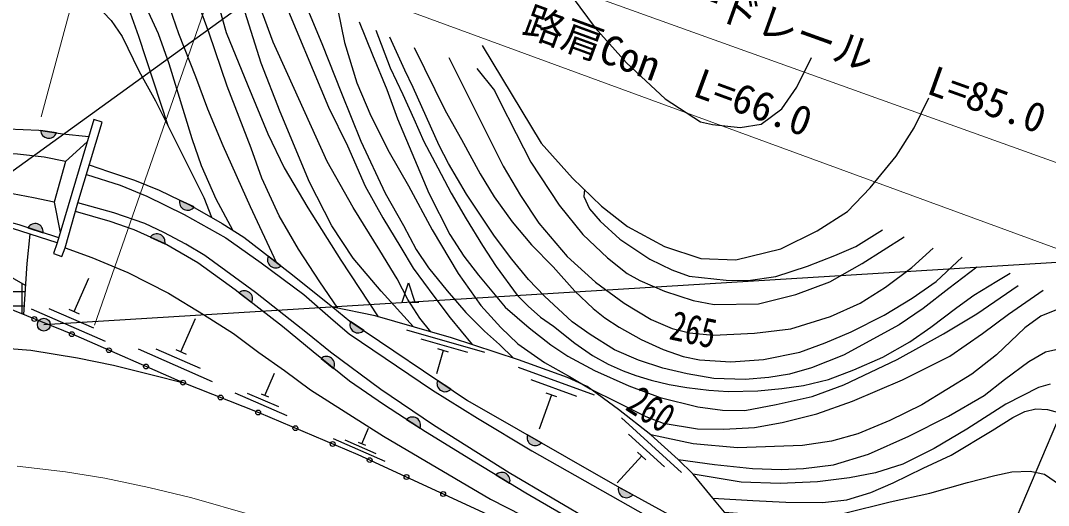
# Model space of a CAD drawing. Units: millimetres at full size, sheet at 1:1000; details may follow other scales. Extents: x 40000 to 680000, y 20000 to 380000.
# Drawn here: x 104900 to 168449, y 310514 to 340521 of the extents above; entities that cross this region are included whole.
import ezdxf
from ezdxf.enums import TextEntityAlignment as Align

# ---------------------------------------------------------------- set-up
doc = ezdxf.new("R2010")
doc.units = ezdxf.units.MM
doc.header["$LTSCALE"] = 1000
doc.linetypes.add('CHAIN', pattern=[18.5, 12, -1.5, 3.5, -1.5])
for name, color, linetype, lineweight in [('M-BGD', 7, 'Continuous', 25), ('M-BMK', 2, 'CHAIN', 13), ('M-STR-HTXT', 7, 'Continuous', 13), ('M-STR-STRC', 7, 'Continuous', 25)]:
    doc.layers.add(name, color=color, linetype=linetype, lineweight=lineweight)
doc.styles.add('ＭＳ ゴシック', font='')
doc.styles.get('ＭＳ ゴシック').set_extended_font_data('MS Gothic')

msp = doc.modelspace()

# ---------------------------------------------------------------- hatches: boundary and pattern name
at = {"layer": 'M-BGD'}
h = msp.add_hatch(dxfattribs=at)
h.set_pattern_fill('USER', color=256, style=0, pattern_type=2)
h.set_pattern_definition([(180, (0, 0), (0, -875), []), (270, (0, 0), (875, 0), [])])
h.paths.add_polyline_path([(101393, 326329), (103154, 325295), (105197, 324133), (105082, 322327), (104381, 322611), (103576, 322938, 0.09669), (103587, 322994, 0.82366), (103298, 323051), (102982, 323179), (101947, 323599), (99648, 325115), (98020, 326423, 0.09769), (97956, 326564, 0.23538), (97639, 326729), (96826, 327384), (94684, 329542), (93726, 330719), (92956, 331665), (92321, 332651), (91416, 334057), (91011, 334844), (92532, 335745), (93702, 333723), (94545, 332550), (94787, 332214), (95881, 330783), (96110, 330564), (97398, 329335), (97801, 328967), (98754, 328122), (99453, 327647), (100095, 327211)])
for points in [[(107114, 333568, -0.82183), (106135, 333719)], [(115630, 328983, -0.82183), (114736, 329410)], [(105354, 327699, -0.82183), (106296, 327391)], [(112916, 327114, -0.82183), (113819, 326706)], [(120999, 325337, -0.82183), (120216, 325944)], [(118412, 323676, -0.82183), (119196, 323070)], [(126118, 321338, -0.82183), (125297, 321892)], [(123487, 319616, -0.82183), (124256, 318992)], [(131506, 317701, -0.82183), (130685, 318255)], [(128766, 315835, -0.82183), (129596, 315295)], [(137097, 314391, -0.82183), (136237, 314884)], [(134283, 312399, -0.82183), (135131, 311886)], [(142746, 311176, -0.82183), (141877, 311652)]]:
    msp.add_hatch(color=256, dxfattribs=at).paths.add_polyline_path(points)
at = {"layer": 'M-STR-STRC'}
msp.add_hatch(color=256, dxfattribs=at).paths.add_polyline_path([(106001, 321488, -1), (106676, 321917, -0.41421), (106554, 321365, -0.41421)])

# ---------------------------------------------------------------- linework, layer by layer
at = {"layer": 'M-BGD'}
for p, q in [((107114, 333568), (106135, 333719)), ((115630, 328983), (114736, 329410)), ((105354, 327699), (106296, 327391)), ((112916, 327114), (113819, 326706)), ((120999, 325337), (120216, 325944)), ((108211, 322513), (109113, 324574)), ((118412, 323676), (119196, 323070)), ((129016, 323104), (129518, 323104)), ((105560, 322690), (110141, 320686)), ((106657, 322702), (109405, 321500)), ((107891, 322653), (108532, 322373)), ((114817, 320021), (115719, 322083)), ((126118, 321338), (125297, 321892)), ((133598, 319989), (128791, 321366)), ((132554, 319976), (129670, 320802)), ((112166, 320199), (116747, 318195)), ((113263, 320210), (116011, 319008)), ((114497, 320162), (115138, 319881)), ((131029, 320101), (130616, 318659)), ((131366, 320004), (130693, 320197)), ((123487, 319616), (124256, 318992)), ((140383, 317341), (135686, 319056)), ((119997, 317325), (120598, 318700)), ((131506, 317701), (130685, 318255)), ((139289, 317261), (136471, 318291)), ((118153, 317477), (121360, 316074)), ((118915, 317471), (120839, 316630)), ((119772, 317424), (120221, 317227)), ((137726, 317353), (136954, 315240)), ((138054, 317233), (137397, 317473)), ((145755, 312560), (142058, 315927)), ((125996, 314337), (126417, 315299)), ((128766, 315835), (129596, 315295)), ((124224, 314654), (127431, 313251)), ((137097, 314391), (136237, 314884)), ((144713, 312901), (142495, 314921)), ((124950, 314566), (126874, 313724)), ((125772, 314436), (126220, 314239)), ((143301, 313578), (141785, 311915)), ((143559, 313343), (143042, 313814)), ((134283, 312399), (135131, 311886)), ((142746, 311176), (141877, 311652))]:
    msp.add_line(p, q, dxfattribs=at)
for points in [[(109368, 344587), (110557, 343307), (111265, 342178), (112199, 339544), (113998, 334031)], [(118032, 327546), (116993, 329477), (116090, 331539), (115502, 333195), (114088, 337848), (113436, 339689), (112059, 342659), (111491, 343714), (110753, 344436)], [(93865, 342870), (96199, 343412), (98398, 343834), (100401, 344014), (102419, 344075), (104708, 343969), (106530, 343608), (107509, 343202), (109000, 342103), (110511, 340522), (111173, 339538), (112212, 337416), (113236, 335550), (113998, 334031), (116238, 329578), (116700, 328350)], [(112813, 344252), (113732, 342414), (114671, 339715), (115724, 337054), (116452, 335063), (117415, 332789), (119087, 329011), (120701, 325568)], [(124510, 322731), (123393, 324344), (122091, 326373), (120884, 328441), (119811, 330757), (119156, 332623), (117681, 336452), (116567, 339734), (115035, 343907)], [(116569, 343529), (117603, 339777), (118945, 336497), (120190, 333511), (121207, 331416), (122663, 328927), (124696, 325703), (127000, 322191)], [(129190, 321564), (127204, 323772), (125461, 325820), (124139, 327812), (122760, 330511), (120948, 334875), (119770, 337874), (118793, 341013), (117986, 343089)], [(130274, 321253), (129579, 322106), (128847, 323269), (128181, 324538), (127108, 326299), (125459, 328946), (123866, 331795), (121414, 337185), (120527, 339174), (119192, 342795)], [(120982, 342227), (123947, 335169), (125111, 332765), (126210, 330278), (127292, 328309), (128412, 326474), (129164, 325202), (130448, 323464), (131470, 322115), (132821, 320472)], [(139001, 342000), (140428, 340063), (142365, 337914), (144750, 335680), (146943, 334254), (147688, 334084), (149391, 333892), (150690, 334105), (151968, 335063), (152883, 336403), (153799, 338233)], [(122537, 341467), (123520, 339097), (124736, 336025), (125938, 333062), (127442, 329840), (128567, 327833), (129349, 326349), (130130, 325212), (131269, 323792), (132437, 322459), (133585, 321293), (134510, 320474), (135383, 319635)], [(124511, 341181), (124921, 339168), (125696, 336667), (126548, 334621), (127691, 332369), (128875, 330289), (130338, 327574), (131955, 324859), (133350, 322878), (134591, 321524), (135643, 320518), (137292, 319356), (138842, 318493), (140116, 317731), (141779, 316907), (143561, 316021), (144635, 315601), (146760, 315247), (148380, 315235), (150284, 315346), (151991, 315645), (154139, 316176), (156330, 316961), (159424, 318291), (162352, 319743), (164378, 321148), (165983, 322354), (168130, 323837)], [(125839, 340440), (126658, 338404), (127555, 336258), (128197, 334432), (130138, 329844), (131445, 327284), (132298, 325935), (133205, 324762), (134867, 322777), (136340, 321515), (137679, 320453), (138745, 319753), (140394, 318857), (142508, 317916), (144446, 317186), (146781, 316611), (148303, 316420), (149676, 316398), (151624, 316752), (153849, 317250), (155790, 317981), (159088, 319552), (161958, 321137), (164028, 322365), (166577, 324116)], [(126861, 339916), (127759, 337591), (128531, 335938), (129220, 334440), (129827, 333031), (130688, 331403), (131516, 329849), (132453, 328247), (133458, 326604), (134313, 325311), (135606, 323526), (136274, 322850), (137039, 322174), (137842, 321605), (139178, 320566), (140259, 319795), (141232, 319258), (142162, 318854), (142949, 318560), (143884, 318276), (144991, 318004), (146091, 317821), (147456, 317657), (148642, 317574), (150475, 317599), (151961, 317757), (153295, 317940), (154848, 318307), (156409, 318901), (158211, 319697), (159889, 320634), (161185, 321537), (162786, 322766), (163829, 323518), (165260, 324398), (166082, 324897)], [(164013, 325264), (162294, 323931), (160707, 322699), (159214, 321692), (155777, 319809), (153805, 319035), (152434, 318644), (151154, 318440), (149707, 318307), (147769, 318364), (146119, 318661), (144614, 319002), (143101, 319496), (141615, 320147), (140109, 321096), (139002, 321874), (137287, 323468), (136307, 324492), (135275, 325764), (134193, 327169), (132465, 329784), (131352, 331673), (130777, 332798), (129167, 336384), (128664, 337441), (127740, 339486)], [(129230, 338848), (131154, 334948), (132151, 333160), (133319, 331035), (134179, 329612), (135290, 328058), (136496, 326636), (137833, 325275), (139176, 323772), (140309, 322711), (141020, 322128), (141904, 321557), (143271, 320786), (144622, 320175), (145860, 319741), (146884, 319523), (148806, 319394), (150832, 319539), (153087, 319997), (154649, 320576), (156257, 321268), (158294, 322290), (160015, 323351), (161512, 324382), (163120, 325869)], [(133448, 338985), (137090, 332933), (139034, 330777), (140824, 329036), (142424, 327771), (144715, 326530), (146959, 325791), (149132, 325719), (151901, 326387), (154142, 327502), (156019, 328712), (157430, 330179), (159035, 332137), (160156, 333884), (161044, 335742)], [(131376, 338230), (134736, 331514), (135816, 329698), (136951, 327991), (138696, 325911), (140439, 324341), (142227, 323034), (143894, 322031), (145190, 321470), (146257, 321206), (147724, 321057), (150270, 321183), (152529, 321447), (154977, 322216), (156800, 323041), (158382, 324027), (160011, 325242), (161329, 326445)], [(133107, 337552), (134208, 336189), (134495, 335593), (135550, 333541), (136444, 331765), (138201, 329100), (139657, 327278), (141194, 325846), (142413, 324866), (143193, 324431), (144706, 323778), (146484, 323205), (147779, 322952), (150525, 322998), (152841, 323559), (154928, 324350), (156923, 325485), (159526, 327135)], [(105197, 324133), (103154, 325295), (101393, 326329), (98754, 328122), (97801, 328967), (97398, 329335), (95881, 330783), (94787, 332214), (93702, 333723), (92532, 335745), (91011, 334844)], [(107658, 326453), (108447, 329243), (109940, 334226), (109421, 334392), (107166, 326765), (104412, 327653), (101946, 328269), (100087, 328671), (98630, 328920), (97801, 328967)], [(97210, 333392), (98985, 333603), (100772, 333775), (102479, 333854), (104084, 333828), (106029, 333735), (107485, 333510), (109113, 333350)], [(107688, 331804), (106358, 332072), (104702, 332247), (101410, 332428), (98950, 332422), (96088, 332481), (87787, 332856), (83750, 332959), (74950, 333367), (67722, 333600), (63063, 333300), (61595, 332990)], [(109015, 333019), (107688, 331804), (106977, 329274), (107355, 327403)], [(106977, 329274), (105696, 329545), (104399, 329790), (103368, 329957), (102061, 330095), (100644, 330219), (99145, 330381), (97898, 330471), (96150, 330561), (93632, 330725), (92127, 330731), (90281, 330835), (88655, 330897), (81030, 331239), (79195, 331340), (77349, 331383), (75249, 331487), (73177, 331543), (69046, 331753), (67544, 331713), (65393, 331448), (64078, 331302), (62351, 331035)], [(109151, 331595), (110335, 331180), (111949, 330653), (113462, 330019), (115377, 329104), (117365, 327970), (118699, 327121), (121710, 324786), (124214, 322794), (125252, 321923), (132524, 317014), (141790, 311700), (146062, 309355), (150628, 307028), (154328, 305350), (162716, 301772), (167351, 299901), (173507, 297346), (177335, 295632), (176050, 292520)], [(108968, 330985), (111054, 330339), (112713, 329656), (115019, 328522), (117593, 327083), (119781, 325518), (122416, 323567), (124234, 321970), (125225, 321137), (130359, 317649), (133145, 315913), (136512, 313889), (143536, 309912), (147889, 307640), (152615, 305539), (158633, 302962), (164614, 300361), (176704, 295105)], [(139760, 330071), (139719, 329641), (140083, 328874), (140734, 328107), (141956, 326989), (143807, 325752), (145173, 325089), (146240, 324712), (148516, 324452), (149893, 324429), (151590, 324675), (153554, 325323), (155242, 325989), (156546, 326545), (158188, 327566)], [(107259, 327076), (104818, 327875), (102940, 328364), (100887, 328866), (99277, 329169), (97394, 329460)], [(176028, 293325), (172600, 294818), (165498, 297922), (158637, 300808), (151017, 304082), (145656, 306505), (142673, 308052), (140420, 309402), (135098, 312528), (130433, 315478), (127172, 317687), (124065, 320000), (122650, 321149), (119427, 323702), (116302, 325984), (115127, 326692), (113757, 327405), (112579, 327972), (110670, 328614), (108447, 329243)], [(175838, 292823), (170456, 295168), (163014, 298399), (154811, 301851), (150131, 303876), (145722, 305912), (142018, 307809), (139581, 309282), (136148, 311270), (132980, 313187), (129931, 315077), (127343, 316760), (125227, 318205), (123000, 320011), (121103, 321595), (118178, 323857), (115851, 325528), (113799, 326715), (111926, 327561), (110446, 328076), (108292, 328697)], [(105483, 327308), (105284, 325492), (105082, 322327)], [(107166, 326765), (106939, 326096), (107450, 325923), (107658, 326453)], [(107658, 326453), (109315, 325850), (111530, 324939), (114040, 323660), (116219, 322323), (118066, 321163), (119634, 319973), (121220, 318861), (122819, 317678), (127335, 314803), (133950, 310903), (138847, 308402), (144153, 305687), (147455, 303903)], [(128492, 323104), (128880, 324292), (129268, 323104)], [(179049, 290013), (169810, 294135), (136710, 308599), (125774, 313651), (119650, 316241), (114909, 318131), (108336, 321006), (102982, 323179)], [(150628, 307028), (150325, 307611), (149682, 308435), (148422, 310092), (147693, 310972), (146476, 312441), (145557, 313350), (143867, 314888), (141876, 316457), (139923, 317871), (138719, 318427), (135689, 319534), (131551, 320887), (126829, 322240), (124214, 322794)], [(169258, 322743), (167986, 322220), (166985, 321507), (165243, 319844), (163715, 318640), (160629, 316731), (158643, 315763), (156674, 314936), (155036, 314500), (153239, 314226), (149220, 314076), (146489, 314319), (143867, 314888)], [(83158, 319662), (83865, 319802), (86362, 320180), (88958, 320489), (91052, 320690), (93596, 320808), (96817, 320809), (105542, 320118), (108418, 319650), (110642, 319188), (113120, 318585), (114909, 318131)], [(145557, 313350), (147803, 313043), (150148, 312810), (151915, 312748), (153302, 312798), (155168, 313031), (157329, 313693), (159825, 314798), (162280, 316038), (164471, 317316), (165723, 318309), (167245, 319414), (168276, 320015), (168914, 320174)], [(168562, 318018), (167836, 317818), (165820, 316788), (163394, 315239), (161377, 314037), (159450, 313074), (157757, 312531), (156149, 312228), (154168, 311968), (151869, 311879), (149458, 311960), (146476, 312441)], [(147693, 310972), (150170, 310811), (152220, 310708), (154484, 310702), (155984, 310863), (157470, 311324), (158858, 311922), (160704, 312816), (162438, 313634), (164962, 315145), (166247, 315962), (166980, 316334), (167660, 316483), (168397, 316449), (169065, 316259)], [(148422, 310092), (151083, 309885), (153218, 309774), (155848, 310029), (158668, 310729), (161106, 311271), (163448, 311940), (165141, 312376), (166191, 312595), (167327, 312642), (168205, 312454), (169129, 311804), (170571, 310269), (171812, 308473), (173301, 306147), (174111, 305164), (174675, 304529), (176367, 302955), (178312, 301315), (179888, 299872), (180710, 299042), (181149, 298478), (181233, 298229)]]:
    msp.add_lwpolyline(points, dxfattribs=at)
for centre in [(105753, 322054), (108070, 321114), (110363, 320119), (112654, 319117), (114945, 318117), (117267, 317191), (119589, 316265), (121892, 315293), (124195, 314319), (126487, 313321), (128757, 312273), (131026, 311225)]:
    msp.add_circle(centre, 150, dxfattribs=at)
for centre, start, end in [((106639, 333740), 182.39022, 340.04841), ((115225, 329285), 165.64871, 323.3069), ((105795, 327452), 353.05739, 150.71558), ((113327, 326821), 346.8737, 144.53189), ((120667, 325718), 153.37005, 311.02824), ((118744, 323295), 333.45124, 131.10943), ((125763, 321696), 157.14698, 314.80517), ((123810, 319228), 332.1363, 129.79449), ((131150, 318059), 157.14698, 314.80517), ((129128, 315483), 338.13403, 135.79222), ((136716, 314723), 161.34008, 318.99827), ((134656, 312059), 339.99025, 137.64844), ((142358, 311500), 162.40587, 320.06406)]:
    msp.add_arc(centre, 505, start, end, dxfattribs=at)
at = {"layer": 'M-BMK'}
msp.add_lwpolyline([(104688, 312955), (107675, 312604), (110101, 312203), (112835, 311616), (115484, 310982), (119210, 309906), (122337, 308889), (128352, 306756), (132606, 305124), (137095, 303294), (141172, 301659), (145735, 299634), (166833, 290709), (170098, 289210), (176252, 286578), (181591, 284228), (189244, 280972), (194392, 278811), (198728, 277054), (203250, 275305), (211798, 272188), (216675, 270462)], dxfattribs=at)
at = {"layer": 'M-STR-HTXT'}
for p, q in [((106175, 334564), (111083, 352769)), ((118272, 346981), (109480, 321673)), ((117667, 345241), (179830, 322420))]:
    msp.add_line(p, q, dxfattribs=at)
msp.add_lwpolyline([(190746, 323899), (119972, 349328), (116557, 350408), (113616, 350981), (110727, 351450)], dxfattribs=at)
at = {"layer": 'M-STR-STRC'}
for p, q in [((97631, 326329), (127165, 347685)), ((161700, 298484), (175013, 329915))]:
    msp.add_line(p, q, dxfattribs=at)
msp.add_lwpolyline([(106339, 321702), (175001, 325941), (240748, 346891)], dxfattribs=at)
msp.add_circle((106339, 321702), 400, dxfattribs=at)

# ---------------------------------------------------------------- texts
at = {"layer": 'M-BGD', "style": 'ＭＳ ゴシック', "width": 0.75}
for s, rotation, p in [('265', 347.806, (146191, 319980)), ('260', 326.928, (143098, 315250))]:
    msp.add_text(s, height=1833, rotation=rotation, dxfattribs=at).set_placement(p, align=Align.BOTTOM_CENTER)
at = {"layer": 'M-STR-HTXT', "style": 'ＭＳ ゴシック'}
for s, rotation, p in [('ガードレール   L=85.0', 340.237, (155347, 337420)), ('路肩Con  L=66.0', 339.841, (144423, 336015))]:
    msp.add_text(s, height=1833, rotation=rotation, dxfattribs=at).set_placement(p, align=Align.BOTTOM_CENTER)

doc.saveas('drawing.dxf')
